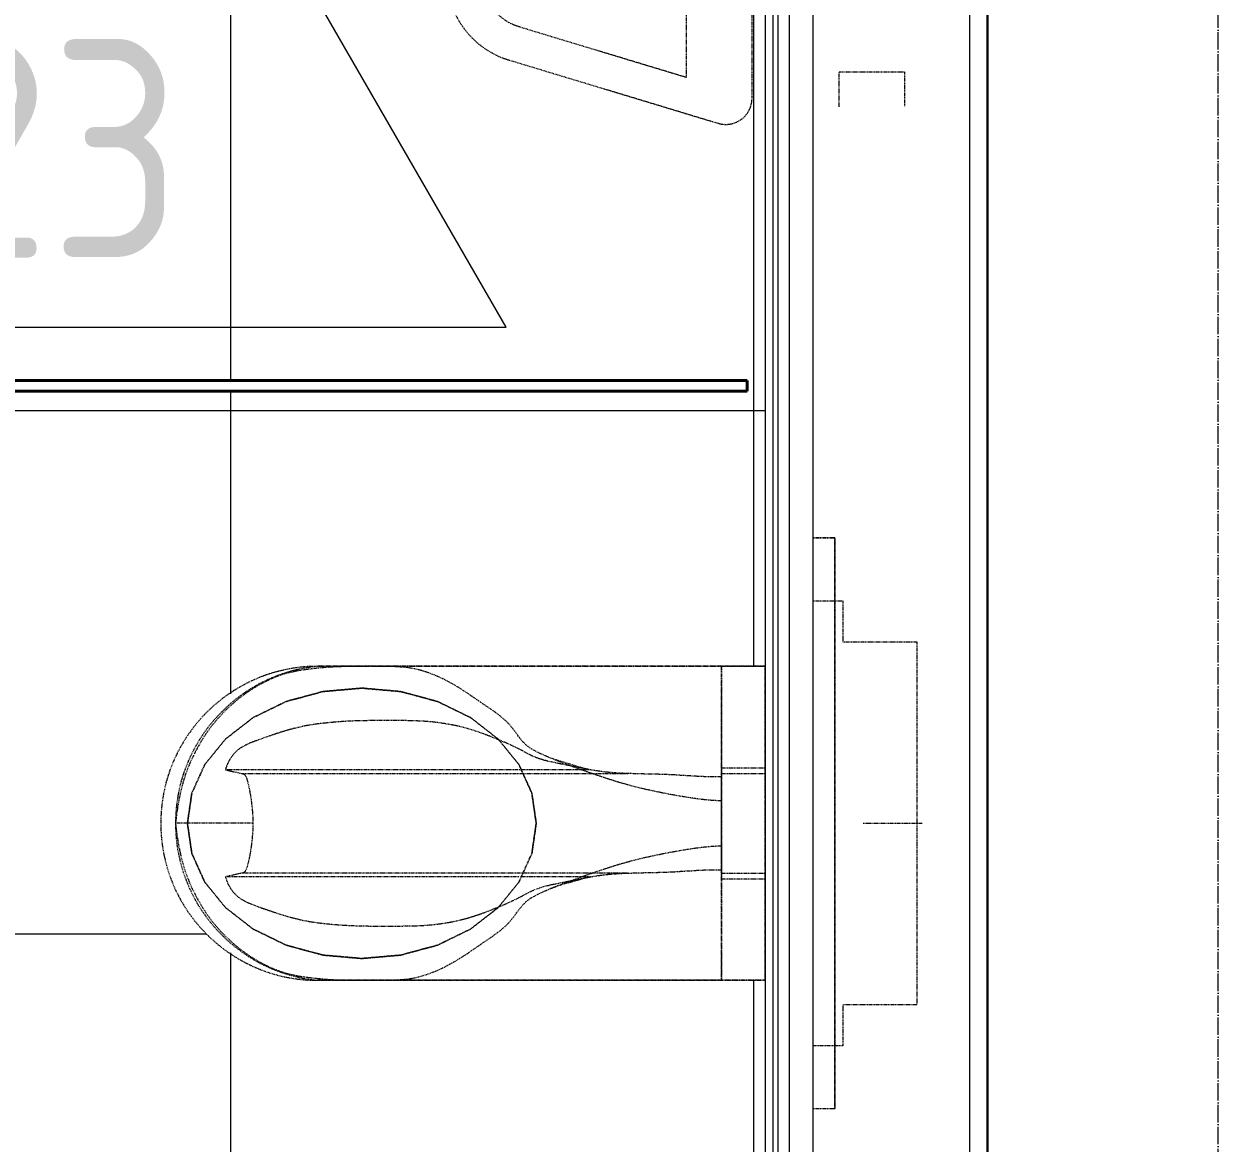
# Model space of a CAD drawing. Header units: millimetres. Extents: x -11798 to 72626, y -32713 to 44110.
# Drawn here: x 40480 to 41850, y 17177 to 18460 of the extents above; entities that cross this region are included whole.
import ezdxf

# ---------------------------------------------------------------- set-up
doc = ezdxf.new("R2010")
doc.units = ezdxf.units.MM
doc.linetypes.add('200_ШТРИХ_ш1п0_6_', pattern=[1.6, 1, -0.6])
doc.linetypes.add('ADSK_Линия сетки', pattern=[25, 20, -2.5, 0, -2.5])
for name, color, linetype, lineweight in [('Марки', 7, 'Continuous', 20), ('Обобщенные модели', 7, 'Continuous', 18), ('Оси', 7, 'Continuous', 9), ('Перекрытие', 7, 'Continuous', 18), ('Перекрытие штриховка', 7, 'Continuous', 18), ('Сантехника', 7, 'Continuous', 18), ('Стены несущие', 7, 'Continuous', 30), ('Стены отделка', 7, 'Continuous', 30), ('Стены штриховка', 7, 'Continuous', 9)]:
    doc.layers.add(name, color=color, linetype=linetype, lineweight=lineweight)
doc.styles.add('GOST Common_2', font='GOST_Common.ttf', dxfattribs={"width": 0.9, "height": 250})

# ---------------------------------------------------------------- blocks, each defined once
blk = doc.blocks.new('131_Сантехническая перегородка - СП-3-3849140-План полов 3-го этажа')
at = {"layer": 'Обобщенные модели', "lineweight": 40}
for p, q in [((1420, 8), (0, 8)), ((0, 8), (0, -4)), ((0, -4), (1420, -4))]:
    blk.add_line(p, q, dxfattribs=at)
blk = doc.blocks.new('SND_2D_Писуар с инсталляцией - По умолчанию-621783-План полов 3-го этажа')
at = {"layer": 'Сантехника', "linetype": '200_ШТРИХ_ш1п0_6_'}
for p, q in [((168.3, 88.7), (95.7, 328.9)), ((-95.8, 328.7), (-168.3, 88.8)), ((-57.5, 317.2), (-115.6, 125)), ((115.6, 125), (57.4, 317.4)), ((-115.6, 125), (115.6, 125)), ((-139.4, 50), (139.6, 50)), ((-149.4, -50), (-109.4, -50)), ((-109.4, -50), (-109.4, -125)), ((0.6, -125), (0.6, -50)), ((110.6, -50), (110.6, -125)), ((150.6, -50), (110.6, -50)), ((-39.4, -87.5), (40.6, -87.5)), ((-109.4, -125), (-149.4, -125)), ((110.6, -125), (150.6, -125))]:
    blk.add_line(p, q, dxfattribs=at)
blk.add_circle((0.6, -87.5), 18.9, dxfattribs=at)
for centre, radius, start, end in [((0, 300), 100, 16.8118, 163.3196), ((0, 300), 60, 16.8118, 163.3578), ((-139.6, 80), 30, 162.9999, 270.4256), ((139.6, 80), 30, 270, 16.8118)]:
    blk.add_arc(centre, radius, start, end, dxfattribs=at)
blk = doc.blocks.new('SND_Унитаз_Jika_Olymp_с_инсталяцией - Унитаз_ выпуск прямой_ установка на пол_693х360х360_ PN30_12_ ХВ резьба HP DN15_ К гл_ кон П DN100-V4-План полов 3-го этажа')
at = {"layer": 'Сантехника', "color": 254, "linetype": '200_ШТРИХ_ш1п0_6_', "true_color": 0xdddddd}
for p, q in [((0, 836.5), (0, 850.2)), ((-53.5, 174), (-40.3, 174)), ((53.1, 174), (-53.1, 174)), ((-40.3, 174), (-28.5, 174)), ((-27.6, 174), (-14.8, 174)), ((-14.2, 174), (14.2, 174)), ((14.8, 174), (27.6, 174)), ((28.5, 174), (40.3, 174)), ((40.3, 174), (53.5, 174))]:
    blk.add_line(p, q, dxfattribs=at)
at = {"layer": 'Сантехника', "color": 251, "linetype": '200_ШТРИХ_ш1п0_6_', "true_color": 0x666666}
for p, q in [((0, 761.4), (0, 836.5)), ((-61.3, 456.3), (-61.3, 792.9)), ((61.3, 457.2), (61.3, 792.9)), ((-57, 451.7), (-57, 773.7)), ((57, 773.7), (57, 451.7)), ((-180, 224), (-180, 687.1)), ((180, 687.1), (180, 224)), ((-61.3, 453.6), (-61.3, 455.4)), ((61.3, 453.6), (61.3, 456.3)), ((-61.3, 374.1), (-61.3, 375.6)), ((61.3, 374.1), (61.3, 375.6)), ((-327.5, 94), (-327.5, 119)), ((327.5, 94), (327.5, 119)), ((-327.5, 94), (327.5, 94))]:
    blk.add_line(p, q, dxfattribs=at)
at = {"layer": 'Сантехника', "linetype": '200_ШТРИХ_ш1п0_6_'}
for p, q in [((-180, 687.1), (-180, 174)), ((180, 174), (180, 687.1)), ((-180, 224), (180, 224)), ((-180, 174), (-180, 224)), ((180, 224), (180, 174)), ((-327.5, 94), (-327.5, 119)), ((-255, 85), (-255, 119)), ((255, 119), (255, 85)), ((327.5, 119), (327.5, 94)), ((327.5, 94), (-327.5, 94)), ((-208, 85), (-255, 85)), ((-208, 0), (-208, 85)), ((208, 85), (208, 0)), ((255, 85), (208, 85)), ((0, 61.7), (0, -6.3)), ((208, 0), (-208, 0))]:
    blk.add_line(p, q, dxfattribs=at)
at = {"layer": 'Сантехника', "color": 253, "linetype": '200_ШТРИХ_ш1п0_6_', "true_color": 0xa3a3a3}
for p, q in [((-61.3, 375.6), (-61.3, 453.6)), ((61.3, 375.6), (61.3, 453.6)), ((-57, 400.1), (-57, 451.7)), ((57, 451.7), (57, 400.1)), ((-57, 348.1), (-57, 399.8)), ((57, 399.8), (57, 330.9)), ((-180, 174), (-180, 224)), ((-61.3, 224), (-63.7, 224)), ((-63.7, 224), (-63.7, 174)), ((-57, 224), (-61.3, 224)), ((-53.6, 224), (-57, 224)), ((-57, 224), (-57, 174)), ((-25.8, 224), (-53.3, 224)), ((-25.8, 224), (25.8, 224)), ((25.8, 224), (53.3, 224)), ((57, 224), (53.6, 224)), ((61.3, 224), (57, 224)), ((57, 224), (57, 174)), ((63.7, 224), (61.3, 224)), ((63.7, 224), (63.7, 174)), ((180, 224), (180, 174))]:
    blk.add_line(p, q, dxfattribs=at)
at = {"layer": 'Сантехника', "color": 9, "linetype": '200_ШТРИХ_ш1п0_6_', "true_color": 0xc7c7c7}
for p, q in [((-57, 330.9), (-57, 348.1)), ((53.6, 224), (-53.6, 224)), ((-53.3, 224), (-48, 224)), ((-46.9, 224), (-37.8, 224)), ((-36.8, 224), (-26.5, 224)), ((-25.8, 224), (0, 224)), ((0, 224), (25.8, 224)), ((26.5, 224), (36.8, 224)), ((37.8, 224), (46.9, 224)), ((48, 224), (53.3, 224)), ((180, 174), (-180, 174)), ((-81.3, 174), (-98.7, 174)), ((-97.1, 174), (-98.7, 174)), ((-81.3, 174), (-97.1, 174)), ((-63.7, 174), (-61.3, 174)), ((-61.3, 174), (-57, 174)), ((-57, 174), (-55.1, 174)), ((55, 174), (-55, 174)), ((-53.1, 174), (-55, 174)), ((-54.9, 174), (-53.5, 174)), ((55, 174), (53.1, 174)), ((53.5, 174), (57, 174)), ((57, 174), (61.3, 174)), ((61.3, 174), (63.7, 174)), ((98.7, 174), (81.3, 174)), ((85, 174), (81.3, 174)), ((98.7, 174), (85, 174))]:
    blk.add_line(p, q, dxfattribs=at)
at = {"layer": 'Сантехника', "linetype": '200_ШТРИХ_ш1п0_6_', "flags": 128}
for points in [[(0, 436.5), (-34.5, 441.5), (-67.3, 456.3), (-96.6, 480.1), (-121.2, 511.8), (-139.7, 549.7), (-151.1, 592), (-155, 636.5), (-151.1, 681), (-139.7, 723.3), (-121.2, 761.2), (-96.6, 792.9), (-67.3, 816.7), (-34.5, 831.5), (0, 836.5)], [(0, 836.5), (34.5, 831.5), (67.3, 816.7), (96.6, 792.9), (121.2, 761.2), (139.7, 723.3), (151.1, 681), (155, 636.5), (151.1, 592), (139.7, 549.7), (121.2, 511.8), (96.6, 480.1), (67.3, 456.3), (34.5, 441.5), (0, 436.5)], [(-61.7, 376.2), (-71.7, 411.6), (-75, 420.3)], [(75, 420.3), (62.3, 378.9), (61.7, 376.2)]]:
    blk.add_lwpolyline(points, dxfattribs=at)
at = {"layer": 'Сантехника', "color": 251, "linetype": '200_ШТРИХ_ш1п0_6_', "true_color": 0x666666, "flags": 128}
for points in [[(0, 836.5), (-34.5, 831.5), (-67.3, 816.7), (-96.6, 792.9), (-121.2, 761.2), (-139.7, 723.3), (-151.1, 681), (-155, 636.5), (-151.1, 592), (-139.7, 549.7), (-121.2, 511.8), (-96.6, 480.1), (-67.3, 456.3), (-34.5, 441.5), (0, 436.5)], [(0, 436.5), (-34.5, 441.5), (-67.3, 456.3), (-96.6, 480.1), (-121.2, 511.8), (-139.7, 549.7), (-151.1, 592), (-155, 636.5), (-151.1, 681), (-139.7, 723.3), (-121.2, 761.2), (-96.6, 792.9), (-67.3, 816.7), (-34.5, 831.5), (0, 836.5)], [(0, 436.5), (34.5, 441.5), (67.3, 456.3), (96.6, 480.1), (121.2, 511.8), (139.7, 549.7), (151.1, 592), (155, 636.5), (151.1, 681), (139.7, 723.3), (121.2, 761.2), (96.6, 792.9), (67.3, 816.7), (34.5, 831.5), (0, 836.5)], [(0, 836.5), (34.5, 831.5), (67.3, 816.7), (96.6, 792.9), (121.2, 761.2), (139.7, 723.3), (151.1, 681), (155, 636.5), (151.1, 592), (139.7, 549.7), (121.2, 511.8), (96.6, 480.1), (67.3, 456.3), (34.5, 441.5), (0, 436.5)], [(-57, 773.7), (-59.2, 783.4), (-61.3, 792.9)], [(61.3, 792.9), (59.2, 783.4), (57, 773.7)]]:
    blk.add_lwpolyline(points, dxfattribs=at)
at = {"layer": 'Сантехника', "color": 253, "linetype": '200_ШТРИХ_ш1п0_6_', "true_color": 0xa3a3a3, "flags": 128}
for points in [[(0, 836.5), (-34.5, 831.5), (-67.3, 816.7), (-96.6, 792.9), (-121.2, 761.2), (-139.7, 723.3), (-151.1, 681), (-155, 636.5), (-151.1, 592), (-139.7, 549.7), (-121.2, 511.8), (-96.6, 480.1), (-67.3, 456.3), (-34.5, 441.5), (0, 436.5)], [(0, 436.5), (34.5, 441.5), (67.3, 456.3), (96.6, 480.1), (121.2, 511.8), (139.7, 549.7), (151.1, 592), (155, 636.5), (151.1, 681), (139.7, 723.3), (121.2, 761.2), (96.6, 792.9), (67.3, 816.7), (34.5, 831.5), (0, 836.5)]]:
    blk.add_lwpolyline(points, dxfattribs=at)
at = {"layer": 'Сантехника', "linetype": '200_ШТРИХ_ш1п0_6_'}
blk.add_arc((0, 687.1), 180, 0, 180, dxfattribs=at)
at = {"layer": 'Сантехника', "color": 251, "linetype": '200_ШТРИХ_ш1п0_6_', "true_color": 0x666666}
blk.add_arc((0, 669.3), 180.9, 5.6382, 174.3618, dxfattribs=at)
for points, knots in [([(0, 850.2), (-38.3, 846.1), (-60, 838.4), (-78, 829.5), (-78.3, 829.4)], [-2.2969868, -2.2969868, -2.2969868, -2.2969868, -2.148663, -2.1463883, -2.1463883, -2.1463883, -2.1463883]), ([(78.3, 829.4), (78, 829.5), (60, 838.4), (38.3, 846.1), (0, 850.2)], [-0.1505985, -0.1505985, -0.1505985, -0.1505985, -0.1483237, 0, 0, 0, 0]), ([(-79.2, 828.9), (-96.8, 820.1), (-120.9, 803.2), (-139.4, 782.4), (-145.9, 773.8)], [-2.1438543, -2.1438543, -2.1438543, -2.1438543, -1.9948194, -1.8886336, -1.8886336, -1.8886336, -1.8886336]), ([(145.9, 773.8), (139.4, 782.4), (120.9, 803.2), (96.8, 820.1), (79.2, 828.9)], [-0.4083532, -0.4083532, -0.4083532, -0.4083532, -0.3021674, -0.1531325, -0.1531325, -0.1531325, -0.1531325]), ([(-61.7, 792.9), (-64.6, 792), (-70, 789.9), (-76.8, 785.9), (-82.4, 780.9), (-86.8, 775.2), (-90.4, 768.6), (-93.4, 761.2), (-96.3, 753.4), (-99.1, 745.3), (-101.8, 737.4), (-104.3, 729.7), (-106.6, 722.2), (-108.6, 714.9), (-110.5, 707.3), (-112.1, 699.6), (-113.4, 691.6), (-114.4, 683.5), (-115.3, 675.6), (-116, 667.8), (-116.5, 660.4), (-117, 652.7), (-117.4, 644.5), (-117.7, 633.5), (-117.8, 619.6), (-117.8, 605.7), (-117.8, 595.3), (-117.8, 590.3), (-117.7, 587.8)], [0.0007235, 0.0007235, 0.0007235, 0.0007235, 0.0178571, 0.0357143, 0.0535714, 0.0714286, 0.0892857, 0.1071429, 0.125, 0.1428571, 0.1607143, 0.1785714, 0.1964286, 0.2142857, 0.2321429, 0.25, 0.2678571, 0.2857143, 0.3035714, 0.3214286, 0.3392857, 0.3571429, 0.375, 0.3928571, 0.4285714, 0.4642857, 0.4821429, 0.5, 0.5, 0.5, 0.5]), ([(96, 480.2), (96.8, 482.2), (98.5, 486.4), (101, 492.6), (103.4, 499.1), (105.7, 505.6), (107.7, 512.2), (109.6, 518.8), (111.3, 525.6), (112.8, 532.6), (114, 539.6), (115.5, 548.8), (116.7, 560.2), (117.4, 572.1), (117.6, 581.2), (117.8, 587.8), (117.8, 594.4), (117.8, 603.6), (117.8, 613.3), (117.8, 622.9), (117.7, 630), (117.6, 637.2), (117.4, 644.5), (117.1, 651.7), (116.7, 658.4), (116.2, 664.9), (115.6, 671.8), (114.9, 679), (114.1, 686.2), (113.2, 693), (112.1, 699.4), (110.8, 705.9), (108.7, 714.8), (105.5, 726.3), (101.1, 739.7), (97.2, 750.8), (93.9, 759.9), (91.3, 766.6), (88.2, 772.8), (84.6, 778.3), (80.3, 783), (75, 787.1), (68.8, 790.4), (64.1, 792.2), (61.7, 792.9)], [0.2516954, 0.2516954, 0.2516954, 0.2516954, 0.265625, 0.28125, 0.296875, 0.3125, 0.328125, 0.34375, 0.359375, 0.375, 0.390625, 0.40625, 0.4375, 0.46875, 0.484375, 0.5, 0.515625, 0.53125, 0.5625, 0.578125, 0.59375, 0.609375, 0.625, 0.640625, 0.65625, 0.671875, 0.6875, 0.703125, 0.71875, 0.734375, 0.75, 0.765625, 0.78125, 0.8125, 0.84375, 0.875, 0.890625, 0.90625, 0.921875, 0.9375, 0.953125, 0.96875, 0.984375, 0.999234, 0.999234, 0.999234, 0.999234]), ([(-146.6, 772.8), (-148.3, 770.5), (-156.2, 759.4), (-166.6, 739.7), (-174.6, 716.7), (-180, 671.5), (-180, 628.9), (-180, 593), (-176.2, 566.8), (-160.9, 531.7), (-138.4, 500.1), (-117, 467.4), (-89.3, 451.4), (-77.2, 427.9), (-59.9, 381.5), (-52.9, 360.3)], [-1.884591, -1.884591, -1.884591, -1.884591, -1.856521, -1.747132, -1.635622, -1.512555, -1.376925, -1.26214, -1.152104, -1.038821, -0.91181, -0.791639, -0.684675, -0.529127, -0.357309, -0.357309, -0.357309, -0.357309]), ([(0, 761.4), (-4.3, 761.5), (-10.8, 761.7), (-19, 762.5), (-25, 763.2), (-30.6, 764), (-37.5, 765.2), (-45.1, 766.7), (-51.9, 768.6), (-56.1, 770.8), (-57, 772.6), (-57, 773.7)], [-1, -1, -1, -1, -0.857143, -0.785714, -0.714286, -0.642857, -0.571429, -0.428571, -0.285714, -0.142857, 0, 0, 0, 0]), ([(55.5, 770.7), (54.5, 770), (51.8, 768.6), (45.1, 766.7), (37.5, 765.2), (30.6, 764), (25, 763.2), (19, 762.5), (10.8, 761.7), (4.3, 761.5), (0, 761.4)], [-0.8498944, -0.8498944, -0.8498944, -0.8498944, -0.7142857, -0.5714286, -0.4285714, -0.3571429, -0.2857143, -0.2142857, -0.1428571, 0, 0, 0, 0]), ([(52.9, 360.3), (59.9, 381.5), (77.2, 427.9), (89.3, 451.4), (117, 467.4), (138.4, 500.1), (160.9, 531.7), (176.2, 566.8), (180, 593), (180, 628.9), (180, 671.5), (174.6, 716.7), (166.6, 739.7), (156.2, 759.4), (148.3, 770.5), (146.6, 772.8)], [-1.939678, -1.939678, -1.939678, -1.939678, -1.767859, -1.612311, -1.505348, -1.385176, -1.258166, -1.144883, -1.034847, -0.920061, -0.784431, -0.661365, -0.549855, -0.440465, -0.412396, -0.412396, -0.412396, -0.412396]), ([(-117.7, 587.2), (-117.7, 584.9), (-117.6, 580.1), (-117.3, 569.9), (-116.4, 556.1), (-114.7, 543), (-112.8, 532.6), (-111.1, 524.7), (-109.1, 516.8), (-106.8, 509.1), (-104.3, 501.6), (-100.8, 491.8), (-97.9, 484.8), (-96, 480.2)], [0.5015368, 0.5015368, 0.5015368, 0.5015368, 0.5178571, 0.5357143, 0.5714286, 0.6071429, 0.625, 0.6428571, 0.6607143, 0.6785714, 0.6964286, 0.7142857, 0.7481888, 0.7481888, 0.7481888, 0.7481888]), ([(-61.3, 374.1), (-61, 372.4), (-60.5, 369.6), (-60, 366.1), (-59.7, 364), (-59.4, 362.2), (-59.2, 360.5), (-59, 358.6), (-58.8, 357), (-58.6, 355.6), (-58.5, 354.5), (-58.4, 353.4), (-58.3, 351.9), (-58.1, 349.9), (-57.9, 347.4), (-57.7, 344.6), (-57.5, 341.5), (-57.3, 337.1), (-57.1, 333.5), (-57, 330.9)], [-1, -1, -1, -1, -0.8, -0.7, -0.65, -0.6, -0.55, -0.5, -0.45, -0.425, -0.4, -0.375, -0.35, -0.3, -0.25, -0.2, -0.15, -0.1, 0, 0, 0, 0]), ([(57, 330.9), (57.1, 333.5), (57.3, 337.1), (57.5, 341.5), (57.7, 344.6), (57.9, 347.4), (58.1, 349.9), (58.3, 352.3), (58.5, 354.1), (58.6, 355.6), (58.8, 357), (59, 358.6), (59.2, 360.5), (59.4, 362.2), (59.7, 364), (60, 366.1), (60.5, 369.6), (61, 372.4), (61.3, 374.1)], [-1, -1, -1, -1, -0.9, -0.85, -0.8, -0.75, -0.7, -0.65, -0.6, -0.575, -0.55, -0.5, -0.45, -0.4, -0.35, -0.3, -0.2, 0, 0, 0, 0]), ([(-52.7, 359.6), (-52.5, 359.1), (-43.8, 332.7), (-35.3, 298.5), (-25.9, 241.7), (-25.8, 224)], [-0.3554649, -0.3554649, -0.3554649, -0.3554649, -0.3512574, -0.1396534, 0, 0, 0, 0]), ([(25.8, 224), (25.9, 241.7), (35.3, 298.5), (43.8, 332.7), (52.5, 359.1), (52.7, 359.6)], [-2.2969868, -2.2969868, -2.2969868, -2.2969868, -2.1573334, -1.9457294, -1.9415219, -1.9415219, -1.9415219, -1.9415219]), ([(-57, 330.9), (-57, 328.2), (-56.9, 324.1), (-56.8, 319.2), (-56.7, 316.4), (-56.6, 314.2), (-56.5, 312), (-56.5, 309.1), (-56.4, 305.4), (-56.3, 301.6), (-56.2, 298.6), (-56.2, 296.4), (-56.1, 294.1), (-56, 291.1), (-55.9, 287.3), (-55.7, 282.8), (-55.5, 278.3), (-55.2, 273.8), (-54.9, 269.4), (-54.7, 265.7), (-54.5, 262.7), (-54.4, 260.5), (-54.3, 258.2), (-54.1, 255.2), (-53.8, 251.4), (-53.6, 246.8), (-53.4, 242.2), (-53.3, 237.7), (-53.2, 231.6), (-53.2, 227), (-53.3, 224)], [-1, -1, -1, -1, -0.916667, -0.875, -0.854167, -0.833333, -0.8125, -0.791667, -0.75, -0.708333, -0.6875, -0.666667, -0.645833, -0.625, -0.583333, -0.541667, -0.5, -0.458333, -0.416667, -0.375, -0.354167, -0.333333, -0.3125, -0.291667, -0.25, -0.208333, -0.166667, -0.125, -0.083333, 0, 0, 0, 0]), ([(53.3, 224), (53.2, 227), (53.2, 231.6), (53.3, 237.7), (53.4, 242.2), (53.6, 246.8), (53.8, 251.4), (54.1, 255.9), (54.3, 259.7), (54.5, 262.7), (54.7, 265.7), (54.9, 269.4), (55.2, 273.8), (55.5, 278.3), (55.7, 282.8), (55.9, 287.3), (56, 291.1), (56.1, 294.1), (56.2, 296.4), (56.2, 298.6), (56.3, 301.6), (56.4, 305.4), (56.5, 309.1), (56.5, 312), (56.6, 314.2), (56.7, 316.4), (56.8, 319.2), (56.9, 324.1), (57, 328.2), (57, 330.9)], [-1, -1, -1, -1, -0.916667, -0.875, -0.833333, -0.791667, -0.75, -0.708333, -0.666667, -0.645833, -0.625, -0.583333, -0.541667, -0.5, -0.458333, -0.416667, -0.375, -0.354167, -0.333333, -0.3125, -0.291667, -0.25, -0.208333, -0.1875, -0.166667, -0.145833, -0.125, -0.083333, 0, 0, 0, 0])]:
    blk.add_open_spline(points, degree=3, knots=knots, dxfattribs=at)
blk.add_open_spline([(57, 773.7), (57, 772.6), (56.5, 771.7), (55.6, 770.9)], degree=3, dxfattribs=at)
at = {"layer": 'Сантехника', "color": 253, "linetype": '200_ШТРИХ_ш1п0_6_', "true_color": 0xa3a3a3}
for points, knots in [([(-95.5, 479), (-94.6, 476.7), (-92.5, 471.9), (-89.3, 464.7), (-85.7, 457.2), (-81.9, 450.1), (-78.5, 443.7), (-76.7, 439.7), (-75.9, 437.9)], [0.7509072, 0.7509072, 0.7509072, 0.7509072, 0.7678571, 0.7857143, 0.8035714, 0.8214286, 0.8392857, 0.854279, 0.854279, 0.854279, 0.854279]), ([(66.4, 399.7), (66.5, 400.3), (67.1, 403.3), (68.2, 408.7), (69.6, 415.7), (71.1, 422.5), (72.7, 428.8), (74.7, 435.1), (77.4, 441.4), (80.5, 447.5), (83.8, 453.5), (86.9, 459.6), (91, 468.2), (93.8, 474.9), (95.6, 479.3)], [0.0586497, 0.0586497, 0.0586497, 0.0586497, 0.0625, 0.078125, 0.09375, 0.109375, 0.125, 0.140625, 0.15625, 0.171875, 0.1875, 0.203125, 0.21875, 0.2495022, 0.2495022, 0.2495022, 0.2495022]), ([(-75.2, 436.2), (-74.5, 434.3), (-73.1, 430.1), (-70.7, 421.2), (-68.6, 411.1), (-67, 402.8), (-66.5, 400.1)], [0.85898662, 0.85898662, 0.85898662, 0.85898662, 0.875, 0.89285714, 0.92857143, 0.94607185, 0.94607185, 0.94607185, 0.94607185]), ([(-66.4, 399.9), (-65.9, 397.1), (-65.2, 393.7), (-64.5, 390.3), (-64.4, 389.8)], [0.94642857, 0.94642857, 0.94642857, 0.94642857, 0.96428571, 0.96741819, 0.96741819, 0.96741819, 0.96741819]), ([(63, 382.8), (63.3, 384.3), (63.7, 386.4), (64.2, 388.5), (64.3, 389.1)], [0.02118432, 0.02118432, 0.02118432, 0.02118432, 0.03125, 0.03529335, 0.03529335, 0.03529335, 0.03529335]), ([(-152.8, 224), (-152.9, 224), (-157.6, 224), (-162.8, 224), (-169.6, 224), (-171.3, 224)], [-0.1802088, -0.1802088, -0.1802088, -0.1802088, -0.1789595, -0.0919515, -0.0610774, -0.0610774, -0.0610774, -0.0610774]), ([(-63.7, 224), (-63.7, 224), (-115, 224), (-138, 224), (-145.4, 224)], [-0.4835333, -0.4835333, -0.4835333, -0.4835333, -0.3327462, -0.2216194, -0.2216194, -0.2216194, -0.2216194]), ([(145.4, 224), (138, 224), (115, 224), (63.7, 224), (63.7, 224)], [-0.2619139, -0.2619139, -0.2619139, -0.2619139, -0.1507871, 0, 0, 0, 0]), ([(171.3, 224), (169.6, 224), (162.8, 224), (157.6, 224), (152.9, 224), (152.8, 224)], [-0.4224559, -0.4224559, -0.4224559, -0.4224559, -0.3915817, -0.3045737, -0.3033245, -0.3033245, -0.3033245, -0.3033245])]:
    blk.add_open_spline(points, degree=3, knots=knots, dxfattribs=at)
for points in [[(64.3, 389.2), (65, 392.6), (65.7, 396), (66.3, 399.5)], [(-64.4, 389.6), (-64, 387.6), (-63.6, 385.6), (-63.2, 383.7)], [(-63, 382.7), (-62.4, 379.8), (-61.9, 376.9), (-61.3, 374.1)], [(61.3, 374.1), (61.8, 376.7), (62.4, 379.5), (62.9, 382.4)], [(-177.7, 224), (-178.6, 224), (-179.3, 224), (-180, 224)], [(-174.7, 224), (-175.4, 224), (-176, 224), (-176.6, 224)], [(-171.4, 224), (-172.5, 224), (-173.6, 224), (-174.6, 224)], [(-145.7, 224), (-148.3, 224), (-150.5, 224), (-152.6, 224)], [(152.6, 224), (150.5, 224), (148.3, 224), (145.7, 224)], [(174.6, 224), (173.6, 224), (172.5, 224), (171.4, 224)], [(176.6, 224), (176, 224), (175.4, 224), (174.7, 224)], [(180, 224), (179.3, 224), (178.6, 224), (177.7, 224)]]:
    blk.add_open_spline(points, degree=3, dxfattribs=at)
at = {"layer": 'Сантехника', "color": 9, "linetype": '200_ШТРИХ_ш1п0_6_', "true_color": 0xc7c7c7}
for points, knots in [([(-180, 174), (-177, 174), (-165.4, 174), (-154, 174), (-143.4, 174), (-136.3, 174)], [0, 0, 0, 0, 0.0919515, 0.1789595, 0.2619139, 0.2619139, 0.2619139, 0.2619139]), ([(-136.3, 174), (-130.3, 174), (-107.1, 174), (-63.7, 174), (-63.7, 174)], [0.2619139, 0.2619139, 0.2619139, 0.2619139, 0.3327462, 0.4835333, 0.4835333, 0.4835333, 0.4835333]), ([(63.7, 174), (63.7, 174), (123.3, 174), (151, 174), (165.4, 174), (177, 174), (180, 174)], [0, 0, 0, 0, 0.1507871, 0.3045737, 0.3915817, 0.4835333, 0.4835333, 0.4835333, 0.4835333])]:
    blk.add_open_spline(points, degree=3, knots=knots, dxfattribs=at)
blk = doc.blocks.new('ADSK_Марка_ПерекрытиеПол - Экземпляр_Отделка пола-158379-План полов 3-го этажа')
at = {"layer": 'Марки', "color": 1, "true_color": 0xff0000}
for p, q in [((0, 9), (-5.196, 0)), ((5.196, 0), (0, 9)), ((-5.196, 0), (5.196, 0))]:
    blk.add_line(p, q, dxfattribs=at)

msp = doc.modelspace()

# ---------------------------------------------------------------- hatches: boundary and pattern name
at = {"layer": 'Перекрытие штриховка', "lineweight": 9, "true_color": 0x787878}
h = msp.add_hatch(dxfattribs=at)
h.set_pattern_fill('FP_37', color=8, style=0, pattern_type=2)
h.set_pattern_definition([(270, (8917.1, 11416.94), (599.993, 4e-14), []), (0, (8917.1, 11416.94), (0, 600), [])])
h.paths.add_polyline_path([(41330, 16107.541), (41330, 16414.259), (41062.846, 16414.259), (41249.163, 16200.349)])
h.paths.add_polyline_path([(40758.79, 16763.344), (40771.13, 16768.23), (40822.996, 16774.259), (41330, 16774.259), (41330, 17363.895), (40816.923, 17363.895), (40770.336, 17370.028), (40726.923, 17388.01), (40689.644, 17416.616), (40661.039, 17453.895), (40643.056, 17497.307), (40636.923, 17543.895), (40643.056, 17590.482), (40661.039, 17633.895), (40692.253, 17673.176), (40726.923, 17699.78), (40771.13, 17717.866), (40822.996, 17723.895), (41330, 17723.895), (41330, 19978.318), (41166.385, 19978.318), (39245, 18651.318), (39245, 18501.318), (40474.67, 17089.541), (41311.262, 17089.541), (41311.262, 17077.541), (40485.122, 17077.541), (40754.625, 16768.126)])
h.paths.add_polyline_path([(39889.262, 17864.541), (39889.262, 18051.541), (41309.262, 18051.541), (41309.262, 18039.541), (39901.262, 18039.541), (39901.262, 17864.541)])
h.paths.add_polyline_path([(40710, 19001.541), (40710, 19013.541), (41310, 19013.541), (41310, 19001.541)])

# ---------------------------------------------------------------- linework, layer by layer
at = {"layer": 'Оси', "linetype": 'ADSK_Линия сетки'}
msp.add_line((41849.565, -5665.072), (41849.565, 21097.974), dxfattribs=at)
at = {"layer": 'Перекрытие', "color": 251, "true_color": 0x666666}
for p, q in [((41330, 18041.383), (41330, 17723.895)), ((41330, 17363.895), (41330, 17304.97))]:
    msp.add_line(p, q, dxfattribs=at)
at = {"layer": 'Перекрытие', "color": 9, "true_color": 0xc7c7c7}
msp.add_line((41330, 17723.895), (41330, 17363.895), dxfattribs=at)
at = {"layer": 'Стены несущие'}
msp.add_line((41585, 20091.318), (41585, 12581.937), dxfattribs=at)
at = {"layer": 'Стены отделка', "lineweight": 9}
for p, q in [((41565, 15558.581), (41565, 20091.318)), ((41345, 16092.541), (41345, 20011.318)), ((41385, 16052.541), (41385, 20011.318)), ((41330, 19994.818), (41330, 16107.541))]:
    msp.add_line(p, q, dxfattribs=at)
at = {"layer": 'Стены штриховка'}
for p, q in [((41358, 16079.541), (41358, 20011.318)), ((41339, 19994.818), (41339, 16092.541))]:
    msp.add_line(p, q, dxfattribs=at)

# ---------------------------------------------------------------- block references
at = {"layer": 'Марки', "color": 1, "true_color": 0xff0000, "xscale": 99.99999999999993, "yscale": 99.99999999999993, "zscale": 99.99999999999993}
msp.add_blockref('ADSK_Марка_ПерекрытиеПол - Экземпляр_Отделка пола-158379-План полов 3-го этажа', (40513.35, 18112.901), dxfattribs=at)
at = {"layer": 'Обобщенные модели', "rotation": 180}
msp.add_blockref('131_Сантехническая перегородка - СП-3-3849140-План полов 3-го этажа', (41309.262, 18047.541), dxfattribs=at)
at = {"layer": 'Сантехника', "linetype": '200_ШТРИХ_ш1п0_6_'}
for name, p, rotation in [('SND_2D_Писуар с инсталляцией - По умолчанию-621783-План полов 3-го этажа', (41365, 18514.818), 90.00000000001111), ('SND_Унитаз_Jika_Olymp_с_инсталяцией - Унитаз_ выпуск прямой_ установка на пол_693х360х360_ PN30_12_ ХВ резьба HP DN15_ К гл_ кон П DN100-V4-План полов 3-го этажа', (41504, 17543.895), 89.99999999999962)]:
    msp.add_blockref(name, p, dxfattribs=dict(at, rotation=rotation))

# ---------------------------------------------------------------- texts
at = {"layer": 'Марки', "color": 1, "lineweight": 9, "true_color": 0xff0000, "insert": (40512.318, 18317.326), "char_height": 250, "width": 327.6, "attachment_point": 5, "line_spacing_factor": 1.022766, "style": 'GOST Common_2'}
msp.add_mtext('\\pxqc,t1.44,2.88,4.32,5.76,7.2,8.64,10.08,11.52,12.96,14.4,15.84,17.28,18.72,20.16,21.6,23.04,24.48,25.92,27.36,28.8,30.24,31.68,33.12,34.56,36,37.44,38.88,40.32,41.76,43.2,44.64,46.08;{23}', dxfattribs=at)

doc.saveas('drawing.dxf')
